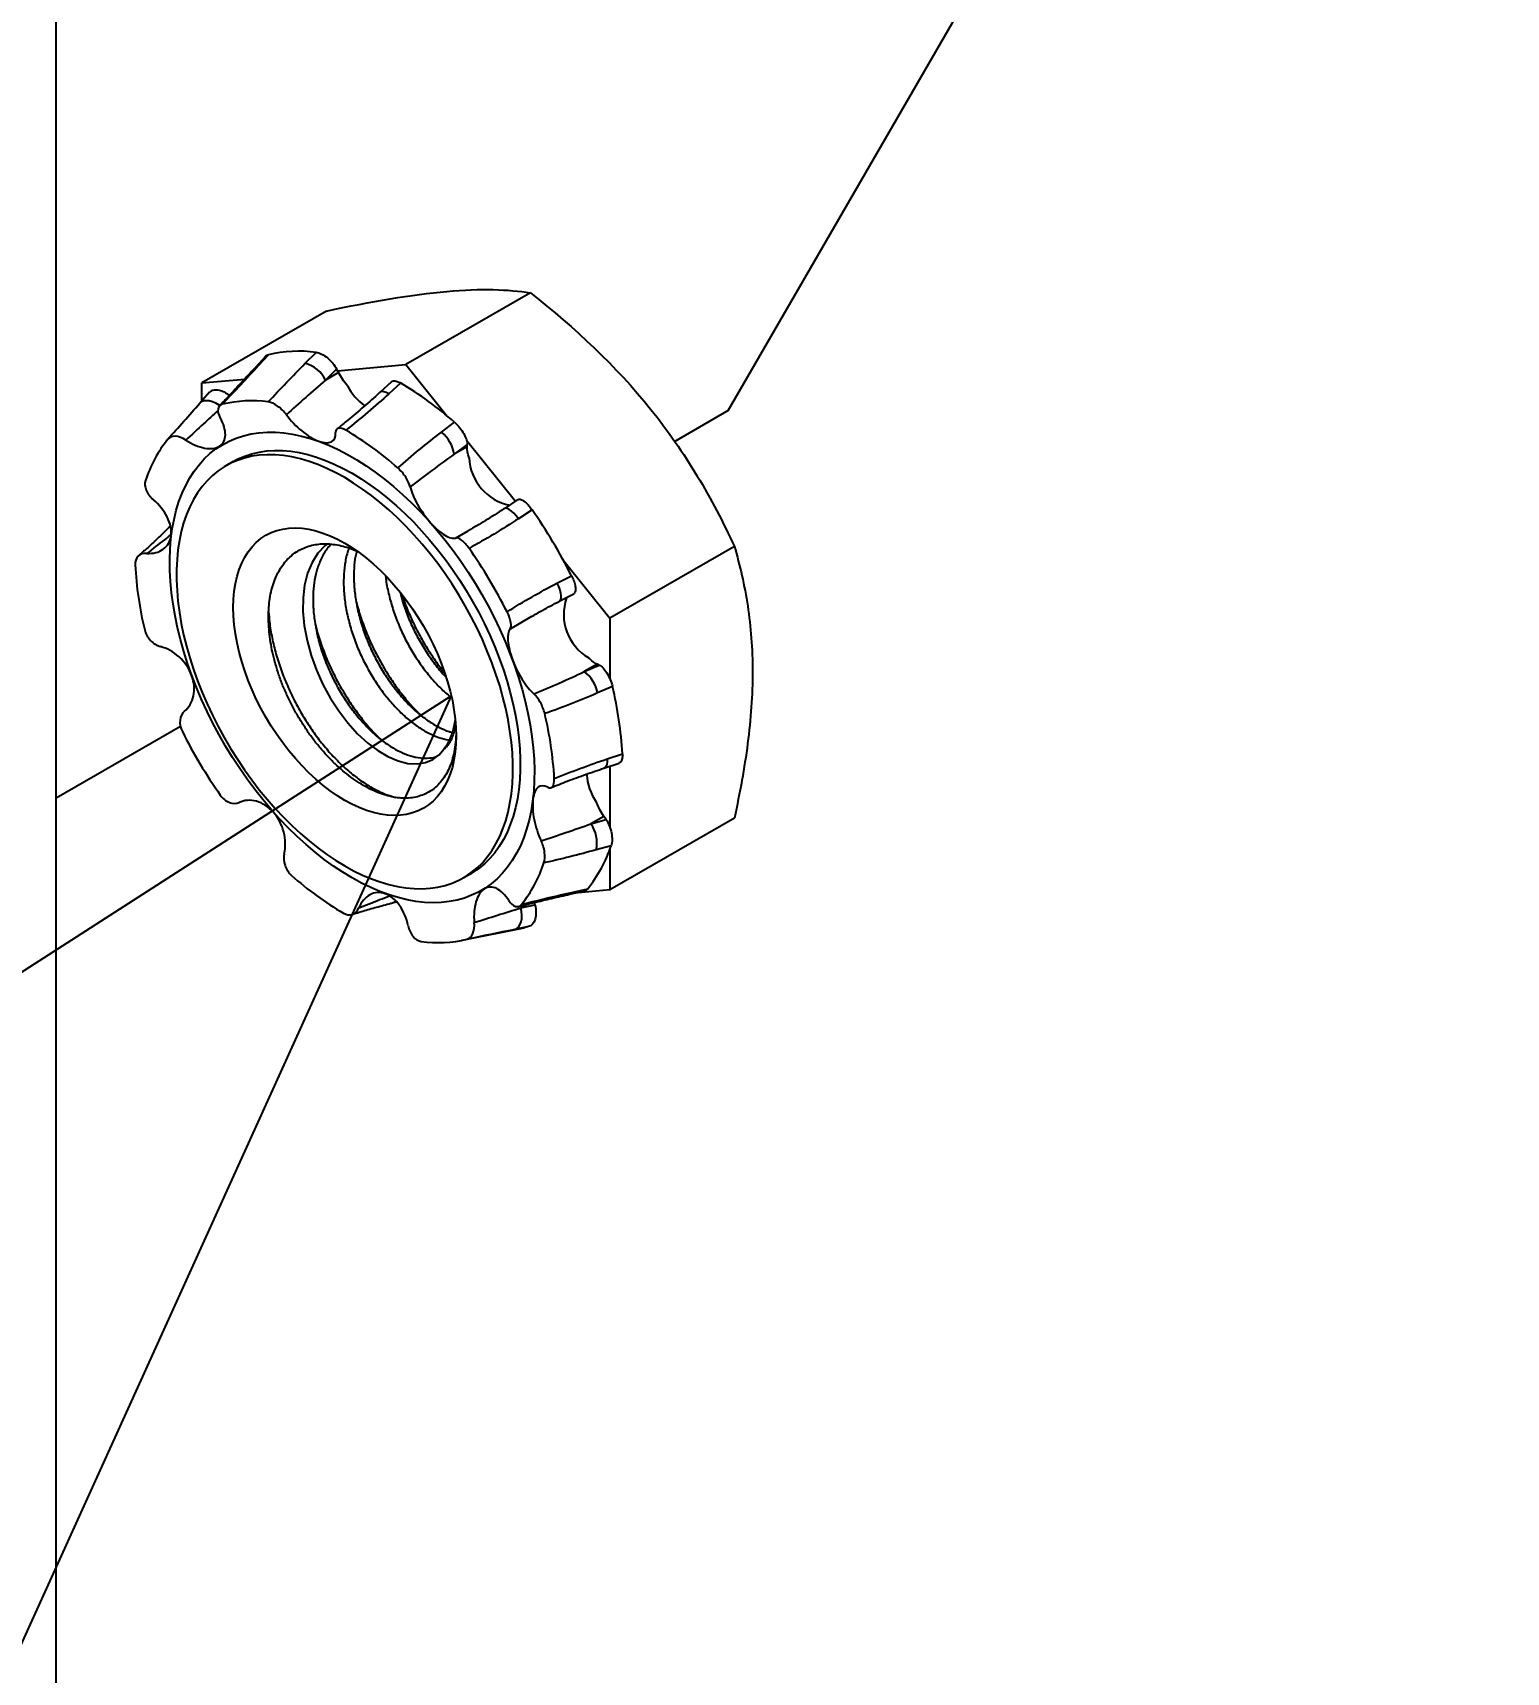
# Model space of a CAD drawing. Extents: x 0 to 11.1, y -12.5 to 0.1.
# Drawn here: x 8.949 to 9.747, y -8.87 to -7.981 of the extents above; entities that cross this region are included whole.
import ezdxf
from ezdxf import colors
from ezdxf.entities.mleader import LeaderData, LeaderLine
from ezdxf.math import Vec2, Vec3

# ---------------------------------------------------------------- set-up
doc = ezdxf.new("R2010")
doc.units = 0
doc.header["$LTSCALE"] = 0.5
doc.header["$MEASUREMENT"] = 0
for name, color, linetype in [('Dimension', 10, 'CONTINUOUS'), ('FAB DWG', 221, 'CONTINUOUS'), ('Hardware', 242, 'CONTINUOUS'), ('Mounting', 4, 'CONTINUOUS')]:
    doc.layers.add(name, color=color, linetype=linetype)
doc.styles.get("Standard").update_dxf_attribs({"font": 'arial.ttf'})

msp = doc.modelspace()

# ---------------------------------------------------------------- linework, layer by layer
at = {"layer": 'Dimension', "transparency": 16777216}
msp.add_open_spline([(7.91004, -4.92992), (9.6778, -5.28348), (9.98841, -6.83651), (10.29902, -8.38954), (11.12317, -8.82858)], degree=3, knots=[0, 0, 0, 0, 1, 1.757055, 1.757055, 1.757055, 1.757055], dxfattribs=at)
at = {"layer": 'Hardware', "linetype": 'Continuous', "lineweight": 25, "transparency": 16777216}
for p, q in [((9.21812, -8.12191), (9.15064, -8.16086)), ((9.10763, -8.13179), (9.04016, -8.17074)), ((9.07454, -8.15639), (9.06915, -8.16233)), ((9.07613, -8.15548), (9.07077, -8.16139)), ((9.0961, -8.16013), (9.10203, -8.15419)), ((9.11314, -8.16323), (9.10717, -8.16922)), ((9.11415, -8.16519), (9.10717, -8.16922)), ((9.11415, -8.16519), (9.11314, -8.16323)), ((9.11363, -8.16417), (9.15064, -8.16086)), ((9.15064, -8.16086), (9.17309, -8.18878)), ((9.04016, -8.17074), (9.06334, -8.16866)), ((9.04016, -8.18041), (9.04016, -8.17074)), ((9.14287, -8.17015), (9.13645, -8.17598)), ((9.14778, -8.17081), (9.14142, -8.17659)), ((9.03904, -8.18168), (9.03915, -8.18155)), ((9.04421, -8.17584), (9.03915, -8.18155)), ((9.17, -8.19744), (9.177, -8.19212)), ((9.18348, -8.20171), (9.21011, -8.23483)), ((9.18391, -8.20408), (9.17686, -8.20944)), ((9.18384, -8.20542), (9.17686, -8.20944)), ((9.18384, -8.20542), (9.18391, -8.20408)), ((9.05707, -8.21339), (9.05307, -8.2157)), ((9.21133, -8.23402), (9.20386, -8.23893)), ((9.21899, -8.23949), (9.2116, -8.24436)), ((9.02307, -8.24829), (9.02219, -8.24917)), ((9.17751, -8.25483), (9.18436, -8.25089)), ((9.3286, -8.25935), (9.26113, -8.2983)), ((9.23615, -8.26722), (9.26113, -8.2983)), ((9.23251, -8.27935), (9.24037, -8.27527)), ((9.2337, -8.28915), (9.24162, -8.28502)), ((9.23766, -8.28732), (9.23789, -8.28697)), ((9.21866, -8.29743), (9.20707, -8.30429)), ((9.26113, -8.2983), (9.26113, -8.33118)), ((9.25426, -8.32324), (9.24728, -8.32727)), ((9.24728, -8.32727), (9.25542, -8.32373)), ((9.25542, -8.32373), (9.25426, -8.32324)), ((9.26257, -8.33529), (9.2545, -8.33881)), ((9.25793, -8.37957), (9.26618, -8.37682)), ((9.25975, -8.37458), (9.26794, -8.37186)), ((9.26113, -8.37851), (9.26113, -8.41166)), ((9.25791, -8.4057), (9.25093, -8.40973)), ((9.25913, -8.40747), (9.25791, -8.4057)), ((9.3286, -8.40667), (9.26113, -8.44562)), ((9.25093, -8.40973), (9.25913, -8.40747)), ((9.26187, -8.42162), (9.25374, -8.42387)), ((9.26113, -8.42367), (9.26113, -8.44562)), ((9.18193, -8.43893), (9.18593, -8.43661)), ((9.23955, -8.44791), (9.24745, -8.44616)), ((9.24133, -8.44676), (9.24918, -8.44502)), ((9.26113, -8.44562), (9.24225, -8.44731)), ((9.14333, -8.45263), (9.14556, -8.45206)), ((9.2163, -8.45339), (9.21297, -8.45531)), ((9.21297, -8.45531), (9.22058, -8.45375)), ((9.22058, -8.45375), (9.22024, -8.45241)), ((9.18121, -8.47288), (9.21473, -8.46605)), ((9.21716, -8.4655), (9.2096, -8.46705)), ((9.21716, -8.4655), (9.21473, -8.46605))]:
    msp.add_line(p, q, dxfattribs=at)
at = {"layer": 'Hardware', "linetype": 'Continuous', "lineweight": 25, "transparency": 16777216, "flags": 128}
for points in [[(9.07077, -8.16139), (9.0697, -8.16185), (9.06915, -8.16233)], [(9.14142, -8.17659), (9.14, -8.17591), (9.13871, -8.17553), (9.13761, -8.17549), (9.13674, -8.17576), (9.13645, -8.17597)], [(9.03915, -8.18155), (9.03995, -8.18088), (9.04114, -8.18038), (9.04255, -8.18021), (9.04413, -8.18037), (9.04582, -8.18085), (9.04754, -8.18163), (9.04922, -8.18269), (9.04979, -8.18312)], [(9.1215, -8.43908), (9.11646, -8.43602), (9.11143, -8.43267), (9.10642, -8.42903), (9.10146, -8.42513), (9.09654, -8.42097), (9.0917, -8.41655), (9.08693, -8.4119), (9.08225, -8.40702), (9.07767, -8.40193), (9.07321, -8.39663), (9.06887, -8.39115), (9.06467, -8.3855), (9.06062, -8.37969), (9.05672, -8.37373), (9.053, -8.36765), (9.04946, -8.36146), (9.0461, -8.35517), (9.04294, -8.3488), (9.03998, -8.34237), (9.03724, -8.3359), (9.03472, -8.3294), (9.03242, -8.32288), (9.03036, -8.31638), (9.02853, -8.30989), (9.02695, -8.30344), (9.02561, -8.29705), (9.02452, -8.29074), (9.02369, -8.28451), (9.02311, -8.27839), (9.02279, -8.27239), (9.02272, -8.26652), (9.02292, -8.26081), (9.02337, -8.25527), (9.02407, -8.24991), (9.02504, -8.24474), (9.02625, -8.23979), (9.02771, -8.23505), (9.02941, -8.23055), (9.03136, -8.2263), (9.03354, -8.2223), (9.03595, -8.21858), (9.03858, -8.21513), (9.04143, -8.21197), (9.04449, -8.2091), (9.04775, -8.20653), (9.05121, -8.20427), (9.05484, -8.20233), (9.05865, -8.20071), (9.06262, -8.19941), (9.06675, -8.19844), (9.07102, -8.19781), (9.07542, -8.1975), (9.07994, -8.19752), (9.08457, -8.19788), (9.0893, -8.19857), (9.09411, -8.19959), (9.09899, -8.20093), (9.10393, -8.2026), (9.10892, -8.20459), (9.11394, -8.2069), (9.11898, -8.20951), (9.12402, -8.21242), (9.12906, -8.21563), (9.13408, -8.21912), (9.13907, -8.22289), (9.14401, -8.22692), (9.14889, -8.23121), (9.1537, -8.23575), (9.15843, -8.24052), (9.16306, -8.2455), (9.16758, -8.2507), (9.17198, -8.25609), (9.17625, -8.26166), (9.18038, -8.26739), (9.18435, -8.27328), (9.18816, -8.2793), (9.1918, -8.28544), (9.19525, -8.29168), (9.19851, -8.29801), (9.20157, -8.30441), (9.20442, -8.31086), (9.20705, -8.31735), (9.20946, -8.32386), (9.21164, -8.33038), (9.21359, -8.33688), (9.2153, -8.34334), (9.21676, -8.34976), (9.21797, -8.35612), (9.21893, -8.36239), (9.21964, -8.36857), (9.22009, -8.37464), (9.22028, -8.38057), (9.22022, -8.38636), (9.21989, -8.39199), (9.21931, -8.39744), (9.21848, -8.40271), (9.21739, -8.40777), (9.21606, -8.41261), (9.21447, -8.41723), (9.21265, -8.42161), (9.21058, -8.42574), (9.20829, -8.4296), (9.20576, -8.43319), (9.20302, -8.43649), (9.20007, -8.43951), (9.19691, -8.44223), (9.19355, -8.44464), (9.19, -8.44674), (9.18628, -8.44852), (9.18239, -8.44998), (9.17834, -8.45112), (9.17414, -8.45192), (9.1698, -8.4524), (9.16534, -8.45254), (9.16076, -8.45235), (9.15608, -8.45182), (9.15131, -8.45097), (9.14646, -8.44978), (9.14155, -8.44828), (9.13658, -8.44645), (9.13158, -8.4443), (9.12655, -8.44184), (9.1215, -8.43908)], [(9.1175, -8.22208), (9.11265, -8.21943), (9.10781, -8.21709), (9.103, -8.21505), (9.09824, -8.21334), (9.09352, -8.21195), (9.08888, -8.21088), (9.08431, -8.21015), (9.07984, -8.20975), (9.07548, -8.20968), (9.07124, -8.20994), (9.06712, -8.21054), (9.06315, -8.21147), (9.05934, -8.21273), (9.05569, -8.21431), (9.05221, -8.21621), (9.04892, -8.21843), (9.04582, -8.22095), (9.04293, -8.22378), (9.04025, -8.2269), (9.03778, -8.2303), (9.03555, -8.23398), (9.03354, -8.23793), (9.03177, -8.24213), (9.03025, -8.24657), (9.02897, -8.25123), (9.02795, -8.25612), (9.02718, -8.2612), (9.02666, -8.26648), (9.0264, -8.27192), (9.0264, -8.27753), (9.02666, -8.28327), (9.02718, -8.28914), (9.02795, -8.29512), (9.02897, -8.30118), (9.03025, -8.30733), (9.03177, -8.31352), (9.03354, -8.31976), (9.03555, -8.32602), (9.03778, -8.33228), (9.04025, -8.33853), (9.04293, -8.34475), (9.04582, -8.35092), (9.04892, -8.35702), (9.05221, -8.36304), (9.05569, -8.36895), (9.05934, -8.37475), (9.06315, -8.38041), (9.06712, -8.38592), (9.07124, -8.39127), (9.07548, -8.39643), (9.07984, -8.4014), (9.08431, -8.40616), (9.08888, -8.4107), (9.09352, -8.415), (9.09824, -8.41905), (9.103, -8.42284), (9.10781, -8.42636), (9.11265, -8.4296), (9.1175, -8.43255), (9.12235, -8.4352), (9.12719, -8.43754), (9.13199, -8.43957), (9.13676, -8.44129), (9.14148, -8.44268), (9.14612, -8.44374), (9.15068, -8.44448), (9.15515, -8.44488), (9.15952, -8.44495), (9.16376, -8.44468), (9.16787, -8.44409), (9.17185, -8.44316), (9.17566, -8.4419), (9.17931, -8.44032), (9.18279, -8.43842), (9.18608, -8.4362), (9.18918, -8.43367), (9.19207, -8.43085), (9.19475, -8.42773), (9.19721, -8.42432), (9.19945, -8.42064), (9.20146, -8.4167), (9.20322, -8.4125), (9.20475, -8.40806), (9.20602, -8.40339), (9.20705, -8.39851), (9.20782, -8.39342), (9.20834, -8.38815), (9.2086, -8.3827), (9.2086, -8.3771), (9.20834, -8.37136), (9.20782, -8.36549), (9.20705, -8.35951), (9.20602, -8.35344), (9.20475, -8.3473), (9.20322, -8.3411), (9.20146, -8.33486), (9.19945, -8.32861), (9.19721, -8.32234), (9.19475, -8.31609), (9.19207, -8.30988), (9.18918, -8.30371), (9.18608, -8.29761), (9.18279, -8.29159), (9.17931, -8.28568), (9.17566, -8.27988), (9.17185, -8.27422), (9.16787, -8.2687), (9.16376, -8.26336), (9.15952, -8.25819), (9.15515, -8.25322), (9.15068, -8.24846), (9.14612, -8.24393), (9.14148, -8.23963), (9.13676, -8.23558), (9.13199, -8.23179), (9.12719, -8.22827), (9.12235, -8.22503), (9.1175, -8.22208)], [(9.05707, -8.21339), (9.05969, -8.212), (9.06334, -8.21042), (9.06716, -8.20916), (9.07113, -8.20823), (9.07524, -8.20763), (9.07948, -8.20737), (9.08385, -8.20744), (9.08832, -8.20784), (9.09288, -8.20857), (9.09753, -8.20964), (9.10224, -8.21103), (9.10701, -8.21274), (9.11182, -8.21478), (9.11665, -8.21712), (9.1215, -8.21977), (9.12635, -8.22272), (9.13119, -8.22596), (9.136, -8.22948), (9.14077, -8.23327), (9.14548, -8.23732), (9.15012, -8.24162), (9.15469, -8.24615), (9.15916, -8.25091), (9.16352, -8.25588), (9.16776, -8.26105), (9.17188, -8.26639), (9.17585, -8.27191), (9.17966, -8.27757), (9.18332, -8.28337), (9.18679, -8.28928), (9.19008, -8.2953), (9.19318, -8.3014), (9.19607, -8.30757), (9.19875, -8.31378), (9.20122, -8.32003), (9.20345, -8.32629), (9.20546, -8.33255), (9.20723, -8.33879), (9.20875, -8.34499), (9.21003, -8.35113), (9.21105, -8.3572), (9.21182, -8.36318), (9.21234, -8.36905), (9.2126, -8.37479), (9.2126, -8.38039), (9.21234, -8.38584), (9.21182, -8.39111), (9.21105, -8.3962), (9.21003, -8.40108), (9.20875, -8.40575), (9.20723, -8.41019), (9.20546, -8.41439), (9.20345, -8.41833), (9.20122, -8.42201), (9.19875, -8.42542), (9.19607, -8.42854), (9.19318, -8.43136), (9.19008, -8.43389), (9.18679, -8.43611), (9.18593, -8.43661)], [(9.2116, -8.24436), (9.21037, -8.24279), (9.20911, -8.2414), (9.20786, -8.24026), (9.20666, -8.23941), (9.20558, -8.23888), (9.20466, -8.23871), (9.20393, -8.23889), (9.20386, -8.23893)], [(9.02219, -8.24917), (9.02296, -8.24854), (9.02307, -8.24846)], [(9.1175, -8.39703), (9.11355, -8.3946), (9.10962, -8.39189), (9.10572, -8.38889), (9.10187, -8.38564), (9.09809, -8.38213), (9.09439, -8.37839), (9.0908, -8.37443), (9.08731, -8.37026), (9.08396, -8.36592), (9.08075, -8.36141), (9.07769, -8.35675), (9.07481, -8.35197), (9.07211, -8.34708), (9.0696, -8.3421), (9.0673, -8.33707), (9.06521, -8.33199), (9.06335, -8.32689), (9.06172, -8.32179), (9.06033, -8.31672), (9.05918, -8.31169), (9.05828, -8.30673), (9.05764, -8.30186), (9.05725, -8.29709), (9.05712, -8.29246), (9.05725, -8.28797), (9.05764, -8.28366), (9.05828, -8.27953), (9.05918, -8.2756), (9.06033, -8.2719), (9.06172, -8.26843), (9.06335, -8.26522), (9.06521, -8.26227), (9.0673, -8.2596), (9.0696, -8.25722), (9.07211, -8.25514), (9.07481, -8.25337), (9.07769, -8.25192), (9.08075, -8.25078), (9.08396, -8.24998), (9.08731, -8.24951), (9.0908, -8.24937), (9.09439, -8.24956), (9.09809, -8.25009), (9.10187, -8.25095), (9.10572, -8.25213), (9.10962, -8.25364), (9.11355, -8.25546), (9.1175, -8.25759), (9.12145, -8.26002), (9.12538, -8.26274), (9.12928, -8.26573), (9.13313, -8.26899), (9.13691, -8.2725), (9.1406, -8.27624), (9.1442, -8.2802), (9.14769, -8.28436), (9.15104, -8.28871), (9.15425, -8.29322), (9.15731, -8.29788), (9.16019, -8.30266), (9.16289, -8.30755), (9.1654, -8.31252), (9.1677, -8.31756), (9.16979, -8.32264), (9.17165, -8.32774), (9.17328, -8.33283), (9.17467, -8.33791), (9.17582, -8.34293), (9.17671, -8.3479), (9.17736, -8.35277), (9.17774, -8.35753), (9.17787, -8.36217), (9.17774, -8.36665), (9.17736, -8.37097), (9.17671, -8.3751), (9.17582, -8.37902), (9.17467, -8.38273), (9.17328, -8.38619), (9.17165, -8.38941), (9.16979, -8.39236), (9.1677, -8.39503), (9.1654, -8.39741), (9.16289, -8.39949), (9.16019, -8.40126), (9.15731, -8.40271), (9.15425, -8.40384), (9.15104, -8.40465), (9.14769, -8.40512), (9.1442, -8.40526), (9.1406, -8.40506), (9.13691, -8.40454), (9.13313, -8.40368), (9.12928, -8.40249), (9.12538, -8.40098), (9.12145, -8.39916), (9.1175, -8.39703)], [(9.10813, -8.25801), (9.10684, -8.25894), (9.10301, -8.26306), (9.09984, -8.26808), (9.09741, -8.27389), (9.09578, -8.28032), (9.09495, -8.28719), (9.0949, -8.2945), (9.0956, -8.30229), (9.09708, -8.31035), (9.0993, -8.31849), (9.1022, -8.32648), (9.10567, -8.33415), (9.10969, -8.3415), (9.11424, -8.34854), (9.11922, -8.35508), (9.12451, -8.36094), (9.12997, -8.36598), (9.13545, -8.37009), (9.14093, -8.37332), (9.14639, -8.37566), (9.15168, -8.37701), (9.15667, -8.37732), (9.16122, -8.3766), (9.16523, -8.37491), (9.16871, -8.37228), (9.17124, -8.36925), (9.17124, -8.36925)], [(9.23251, -8.27935), (9.23333, -8.28119), (9.23396, -8.28298), (9.2344, -8.28467), (9.23461, -8.28617), (9.2346, -8.28743), (9.23436, -8.2884), (9.2339, -8.28902), (9.2337, -8.28915)], [(9.25975, -8.37458), (9.25971, -8.3762), (9.25947, -8.37757), (9.25902, -8.37862), (9.25841, -8.37932), (9.25793, -8.37957)], [(9.24133, -8.44676), (9.24045, -8.44754), (9.23955, -8.44791)], [(9.14334, -8.45263), (9.14462, -8.4521), (9.14521, -8.45169)], [(9.2096, -8.46705), (9.2107, -8.46656), (9.21166, -8.4657), (9.21245, -8.46448), (9.21304, -8.46297), (9.21339, -8.46122), (9.2135, -8.45931), (9.21336, -8.45731), (9.21297, -8.45531)]]:
    msp.add_lwpolyline(points, dxfattribs=at)
at = {"layer": 'Hardware', "linetype": 'Continuous', "lineweight": 25, "transparency": 16777216}
for centre, radius, start, end in [((9.0926, -8.2256), 0.07203, 82.47218, 103.21805), ((9.09141, -8.17713), 0.01764, 26.6582, 74.56872), ((9.14702, -8.15766), 0.03165, 207.67325, 233.80292), ((9.04856, -8.33754), 0.19402, 48.54727, 59.24505), ((9.06695, -8.24789), 0.06742, 82.17972, 103.51051), ((9.07863, -8.24658), 0.07278, 141.39243, 161.65847), ((9.02575, -8.35262), 0.18153, 48.39555, 59.39678), ((9.15769, -8.21243), 0.01939, 8.84267, 50.60578), ((9.21242, -8.21001), 0.02759, 182.78176, 258.50619), ((8.9757, -8.40918), 0.29662, 26.83753, 34.89488), ((8.95758, -8.41964), 0.27752, 26.72328, 35.00913), ((9.19736, -8.25898), 0.19367, 183.0886, 193.62419), ((9.26341, -8.29625), 0.02725, 160.86422, 239.7255), ((9.23611, -8.34229), 0.01872, 10.69742, 53.35398), ((9.06128, -8.38354), 0.207, 3.23391, 13.47889), ((9.03764, -8.39564), 0.19367, 3.0886, 13.62419), ((9.27742, -8.23499), 0.27752, 206.72328, 215.00913), ((9.27931, -8.38069), 0.03081, 183.80125, 214.57678), ((9.23579, -8.42009), 0.01834, 348.11563, 34.39384), ((9.18818, -8.39679), 0.07776, 321.6706, 341.38031), ((9.15637, -8.40805), 0.07278, 321.39243, 341.65847), ((9.20924, -8.30201), 0.18153, 228.39555, 239.39678), ((9.16805, -8.40673), 0.06742, 262.17972, 283.51051)]:
    msp.add_arc(centre, radius, start, end, dxfattribs=at)
for points in [[(9.10763, -8.13179), (9.13173, -8.12669), (9.15392, -8.12283), (9.17274, -8.12115)], [(9.21812, -8.12191), (9.24221, -8.14091), (9.2644, -8.16151), (9.28323, -8.18493)], [(9.07077, -8.16139), (9.06448, -8.16832), (9.05796, -8.1753), (9.0512, -8.18234)], [(9.07612, -8.1811), (9.08249, -8.17408), (9.08916, -8.16709), (9.0961, -8.16013)], [(9.11898, -8.17236), (9.11701, -8.17), (9.11538, -8.16758), (9.11415, -8.16519)], [(9.10717, -8.16922), (9.09989, -8.17546), (9.09279, -8.18173), (9.08589, -8.18801)], [(9.02176, -8.20117), (9.02735, -8.19488), (9.03312, -8.18838), (9.03904, -8.18168)], [(9.14142, -8.17659), (9.13396, -8.18337), (9.12622, -8.18997), (9.11817, -8.19638)], [(9.14629, -8.21688), (9.15389, -8.21014), (9.1618, -8.20367), (9.17, -8.19744)], [(9.17686, -8.20944), (9.16871, -8.21519), (9.16075, -8.2211), (9.153, -8.22718)], [(9.18486, -8.21135), (9.18409, -8.20905), (9.18375, -8.20705), (9.18384, -8.20542)], [(9.2116, -8.24436), (9.20293, -8.25007), (9.19403, -8.25543), (9.18489, -8.26043)], [(9.20546, -8.29485), (9.21427, -8.2893), (9.22329, -8.28414), (9.23251, -8.27935)], [(9.25426, -8.32324), (9.25286, -8.32265), (9.25128, -8.32146), (9.24967, -8.31979)], [(9.22003, -8.33933), (9.22917, -8.33557), (9.23825, -8.33155), (9.24728, -8.32727)], [(9.2545, -8.33881), (9.24504, -8.34294), (9.23549, -8.34668), (9.22586, -8.35002)], [(9.23103, -8.38521), (9.24058, -8.3813), (9.25015, -8.37777), (9.25975, -8.37458)], [(9.25791, -8.4057), (9.25642, -8.40355), (9.25508, -8.40101), (9.25395, -8.39817)], [(9.22391, -8.41894), (9.23285, -8.41606), (9.24185, -8.41298), (9.25093, -8.40973)], [(9.25374, -8.42387), (9.24421, -8.42651), (9.23477, -8.42887), (9.22545, -8.43095)], [(9.21324, -8.45346), (9.22276, -8.45102), (9.23212, -8.44879), (9.24133, -8.44676)], [(9.18767, -8.46324), (9.19594, -8.46064), (9.20437, -8.45799), (9.21297, -8.45531)], [(9.2096, -8.46705), (9.20075, -8.46885), (9.19214, -8.4706), (9.1838, -8.47229)]]:
    msp.add_open_spline(points, degree=3, dxfattribs=at)
for points, knots in [([(9.17274, -8.12115), (9.18212, -8.12031), (9.19054, -8.12002), (9.2055, -8.12036), (9.21211, -8.12098), (9.21812, -8.12191)], [0, 0, 0, 0, 0.5, 0.5, 1, 1, 1, 1]), ([(9.0746, -8.15644), (9.07465, -8.15634), (9.07493, -8.1558), (9.07558, -8.15563), (9.07613, -8.15548)], [0, 0, 0, 0, 0.167878, 1, 1, 1, 1]), ([(9.10203, -8.15419), (9.10384, -8.15441), (9.10609, -8.15554), (9.11022, -8.15891), (9.11206, -8.16113), (9.11314, -8.16323)], [0, 0, 0, 0, 0.5, 0.5, 1, 1, 1, 1]), ([(9.06915, -8.16233), (9.06909, -8.16239), (9.0667, -8.16503), (9.06187, -8.17028), (9.05545, -8.17716), (9.0513, -8.18148), (9.04967, -8.18319)], [0, 0, 0, 0, 0.009712, 0.383397, 0.756669, 1, 1, 1, 1]), ([(9.04424, -8.17587), (9.04471, -8.17545), (9.04569, -8.17458), (9.04807, -8.17432), (9.05083, -8.17493), (9.05329, -8.17611), (9.0546, -8.17718), (9.05505, -8.17755)], [0, 0, 0, 0, 0.2076438, 0.433217, 0.658773, 0.8843328, 1, 1, 1, 1]), ([(9.14292, -8.17021), (9.14324, -8.16998), (9.14394, -8.16949), (9.14571, -8.16974), (9.14713, -8.17047), (9.14778, -8.17081)], [0, 0, 0, 0, 0.313024, 0.687585, 1, 1, 1, 1]), ([(9.0512, -8.18234), (9.04989, -8.18267), (9.04906, -8.18359), (9.04865, -8.1863), (9.04908, -8.18802), (9.05008, -8.18979)], [0, 0, 0, 0, 0.5, 0.5, 1, 1, 1, 1]), ([(9.08589, -8.18801), (9.08461, -8.18625), (9.08295, -8.1846), (9.0794, -8.18208), (9.07762, -8.18129), (9.07612, -8.1811)], [0, 0, 0, 0, 0.5, 0.5, 1, 1, 1, 1]), ([(9.13645, -8.17597), (9.13638, -8.17604), (9.13358, -8.17861), (9.12787, -8.18363), (9.12025, -8.19013), (9.11531, -8.19409), (9.11335, -8.19565)], [0, 0, 0, 0, 0.009612, 0.380782, 0.754366, 1, 1, 1, 1]), ([(9.04891, -8.18571), (9.04627, -8.18814), (9.04035, -8.19358), (9.03458, -8.19884), (9.03138, -8.20175)], [0, 0, 0, 0, 0.44642, 1, 1, 1, 1]), ([(9.03138, -8.20175), (9.03475, -8.20395), (9.03836, -8.20548), (9.04484, -8.20665), (9.04775, -8.20629), (9.05175, -8.20373), (9.05282, -8.20158), (9.05288, -8.19616), (9.05188, -8.19299), (9.05008, -8.18979)], [0, 0, 0, 0, 0.25, 0.25, 0.5, 0.5, 0.75, 0.75, 1, 1, 1, 1]), ([(9.08589, -8.18801), (9.0882, -8.19119), (9.09114, -8.19429), (9.09732, -8.19933), (9.1006, -8.20131), (9.10631, -8.20338), (9.1087, -8.20349), (9.1119, -8.20181), (9.11267, -8.20008), (9.1126, -8.19771)], [0, 0, 0, 0, 0.25, 0.25, 0.5, 0.5, 0.75, 0.75, 1, 1, 1, 1]), ([(9.177, -8.19212), (9.17888, -8.19377), (9.18071, -8.19604), (9.18327, -8.20049), (9.18399, -8.20265), (9.18391, -8.20408)], [0, 0, 0, 0, 0.5, 0.5, 1, 1, 1, 1]), ([(9.28323, -8.18493), (9.2926, -8.1966), (9.30102, -8.20879), (9.31598, -8.23366), (9.32259, -8.2464), (9.3286, -8.25935)], [0, 0, 0, 0, 0.5, 0.5, 1, 1, 1, 1]), ([(9.03138, -8.20175), (9.02951, -8.20053), (9.02754, -8.1998), (9.02405, -8.19958), (9.02263, -8.2001), (9.02176, -8.20117)], [0, 0, 0, 0, 0.5, 0.5, 1, 1, 1, 1]), ([(9.11817, -8.19638), (9.11656, -8.19544), (9.11512, -8.19506), (9.11309, -8.19555), (9.11256, -8.1964), (9.1126, -8.19771)], [0, 0, 0, 0, 0.5, 0.5, 1, 1, 1, 1]), ([(9.153, -8.22718), (9.15264, -8.22564), (9.15179, -8.22377), (9.14935, -8.22002), (9.14784, -8.21825), (9.14629, -8.21688)], [0, 0, 0, 0, 0.5, 0.5, 1, 1, 1, 1]), ([(9.00955, -8.22368), (9.00904, -8.22515), (9.00919, -8.22699), (9.01074, -8.23078), (9.01211, -8.23262), (9.01384, -8.2341)], [0, 0, 0, 0, 0.5, 0.5, 1, 1, 1, 1]), ([(9.153, -8.22718), (9.15364, -8.22996), (9.15504, -8.23331), (9.15892, -8.24008), (9.16143, -8.24357), (9.16666, -8.24949), (9.16935, -8.25187), (9.17411, -8.2548), (9.17611, -8.2553), (9.17751, -8.25483)], [0, 0, 0, 0, 0.25, 0.25, 0.5, 0.5, 0.75, 0.75, 1, 1, 1, 1]), ([(9.0103, -8.26314), (9.01371, -8.26337), (9.01687, -8.26259), (9.02153, -8.25924), (9.02306, -8.25662), (9.02382, -8.25042), (9.02307, -8.24689), (9.0196, -8.23999), (9.01696, -8.23675), (9.01384, -8.2341)], [0, 0, 0, 0, 0.25, 0.25, 0.5, 0.5, 0.75, 0.75, 1, 1, 1, 1]), ([(9.21141, -8.23414), (9.21154, -8.23402), (9.21197, -8.23362), (9.21332, -8.23398), (9.21523, -8.23519), (9.21723, -8.23713), (9.21844, -8.23875), (9.21899, -8.23949)], [0, 0, 0, 0, 0.10707, 0.339969, 0.572866, 0.805753, 1, 1, 1, 1]), ([(9.20386, -8.23893), (9.20378, -8.23898), (9.20048, -8.24118), (9.19404, -8.24526), (9.18755, -8.24909), (9.1844, -8.25095)], [0, 0, 0, 0, 0.012985, 0.520745, 1, 1, 1, 1]), ([(9.02219, -8.24917), (9.02216, -8.2492), (9.02014, -8.25124), (9.01616, -8.25509), (9.01073, -8.26018), (9.0073, -8.26318), (9.00583, -8.26446)], [0, 0, 0, 0, 0.0051049, 0.3700179, 0.7307274, 1, 1, 1, 1]), ([(9.02345, -8.25281), (9.02223, -8.25381), (9.01785, -8.2574), (9.01346, -8.26073), (9.0103, -8.26314)], [0, 0, 0, 0, 0.278333, 1, 1, 1, 1]), ([(9.18489, -8.26043), (9.18359, -8.25858), (9.18215, -8.25701), (9.17946, -8.25498), (9.1783, -8.25457), (9.17751, -8.25483)], [0, 0, 0, 0, 0.5, 0.5, 1, 1, 1, 1]), ([(9.0103, -8.26314), (9.0084, -8.26302), (9.00674, -8.26357), (9.00445, -8.26585), (9.00387, -8.26751), (9.00397, -8.26942)], [0, 0, 0, 0, 0.5, 0.5, 1, 1, 1, 1]), ([(9.17782, -8.36013), (9.17781, -8.36115), (9.17779, -8.36396), (9.17729, -8.36831), (9.17636, -8.37314), (9.175, -8.37754), (9.17329, -8.38146), (9.17123, -8.38493), (9.1688, -8.38799), (9.16603, -8.39058), (9.16298, -8.39267), (9.15964, -8.39427), (9.15601, -8.39536), (9.15216, -8.39589), (9.14817, -8.39589), (9.14404, -8.39538), (9.13973, -8.39435), (9.13533, -8.3928), (9.13092, -8.39078), (9.12648, -8.38832), (9.12199, -8.38536), (9.11754, -8.38197), (9.11323, -8.37819), (9.10903, -8.37405), (9.10491, -8.36949), (9.10099, -8.36464), (9.09732, -8.35959), (9.09389, -8.35434), (9.09065, -8.34883), (9.08768, -8.34316), (9.08503, -8.33741), (9.08269, -8.33157), (9.08067, -8.32562), (9.07903, -8.31972), (9.07777, -8.31399), (9.07687, -8.3084), (9.07632, -8.30288), (9.07615, -8.29752), (9.07633, -8.29241), (9.07688, -8.28752), (9.07782, -8.28286), (9.07914, -8.27854), (9.08078, -8.27464), (9.08275, -8.27111), (9.08505, -8.26793), (9.08766, -8.26516), (9.09052, -8.26285), (9.09362, -8.26096), (9.097, -8.25949), (9.1006, -8.25851), (9.10435, -8.258), (9.10825, -8.25794), (9.11234, -8.25834), (9.11652, -8.2592), (9.12051, -8.2604), (9.12309, -8.26149), (9.12428, -8.26199)], [0, 0, 0, 0, 0.011423, 0.031682, 0.052566, 0.07345, 0.093138, 0.112825, 0.133087, 0.153349, 0.173001, 0.192651, 0.212896, 0.233141, 0.252407, 0.271673, 0.291512, 0.311351, 0.330398, 0.349444, 0.369052, 0.388659, 0.407502, 0.426346, 0.445762, 0.465178, 0.483621, 0.502063, 0.521042, 0.54002, 0.558439, 0.576858, 0.595849, 0.61484, 0.632679, 0.650518, 0.668874, 0.687231, 0.705072, 0.722912, 0.741299, 0.759686, 0.77707, 0.794455, 0.812354, 0.830253, 0.847488, 0.864723, 0.882471, 0.900219, 0.91718, 0.934141, 0.951615, 0.969089, 0.98572, 1, 1, 1, 1]), ([(9.11011, -8.25819), (9.10949, -8.25884), (9.10752, -8.26089), (9.10497, -8.26535), (9.1026, -8.27121), (9.10111, -8.27748), (9.10035, -8.2841), (9.1003, -8.2913), (9.101, -8.29908), (9.10248, -8.30715), (9.1047, -8.31528), (9.1076, -8.32328), (9.11111, -8.33101), (9.11516, -8.33842), (9.11971, -8.34547), (9.12469, -8.35201), (9.12999, -8.35787), (9.13544, -8.36291), (9.14098, -8.36705), (9.14651, -8.37031), (9.15197, -8.37264), (9.15727, -8.37401), (9.16222, -8.37426), (9.16575, -8.37389), (9.16745, -8.37313), (9.16779, -8.37297)], [0, 0, 0, 0, 0.022131, 0.070393, 0.118609, 0.161576, 0.203828, 0.249254, 0.295478, 0.342112, 0.388745, 0.434969, 0.480395, 0.525821, 0.572045, 0.618679, 0.665312, 0.711536, 0.756962, 0.802388, 0.848612, 0.895246, 0.941879, 0.988103, 1, 1, 1, 1]), ([(9.11986, -8.26029), (9.11974, -8.26057), (9.1188, -8.26275), (9.11779, -8.26748), (9.11691, -8.27435), (9.11687, -8.28174), (9.11757, -8.28952), (9.11905, -8.29758), (9.12127, -8.30572), (9.12417, -8.31372), (9.12768, -8.32144), (9.13174, -8.32885), (9.13628, -8.3359), (9.14127, -8.34244), (9.14656, -8.3483), (9.15202, -8.35334), (9.15755, -8.35748), (9.16309, -8.36076), (9.16852, -8.36301), (9.17225, -8.36417), (9.17404, -8.36427), (9.17416, -8.36428)], [0, 0, 0, 0, 0.008508, 0.066769, 0.124024, 0.18128, 0.239541, 0.298318, 0.357095, 0.415356, 0.472612, 0.529867, 0.588128, 0.646905, 0.705682, 0.763943, 0.821199, 0.878455, 0.936716, 0.995493, 1, 1, 1, 1]), ([(9.12402, -8.26188), (9.12377, -8.26286), (9.12301, -8.26579), (9.12247, -8.27136), (9.12239, -8.27854), (9.1231, -8.28633), (9.12457, -8.29439), (9.1268, -8.30253), (9.12969, -8.31053), (9.1332, -8.31825), (9.13726, -8.32566), (9.14181, -8.33271), (9.14679, -8.33925), (9.15208, -8.34511), (9.15754, -8.35015), (9.16308, -8.35431), (9.1686, -8.35751), (9.17287, -8.35949), (9.1752, -8.36003), (9.17579, -8.36017)], [0, 0, 0, 0, 0.029069, 0.087449, 0.150214, 0.214082, 0.278515, 0.342948, 0.406816, 0.469581, 0.532346, 0.596213, 0.660647, 0.72508, 0.788947, 0.851713, 0.914478, 0.978345, 1, 1, 1, 1]), ([(9.3286, -8.25935), (9.3316, -8.26962), (9.33411, -8.28043), (9.33754, -8.30301), (9.33847, -8.31484), (9.33847, -8.32731)], [0, 0, 0, 0, 0.5, 0.5, 1, 1, 1, 1]), ([(9.13966, -8.27531), (9.1397, -8.2758), (9.13996, -8.27889), (9.14119, -8.28484), (9.14336, -8.29296), (9.14627, -8.30096), (9.14978, -8.30869), (9.15383, -8.3161), (9.15838, -8.32314), (9.16336, -8.3297), (9.16866, -8.3355), (9.17273, -8.33943), (9.17502, -8.34111), (9.17545, -8.34143)], [0, 0, 0, 0, 0.019974, 0.127086, 0.234199, 0.34037, 0.44471, 0.549049, 0.655221, 0.762333, 0.869446, 0.975617, 1, 1, 1, 1]), ([(9.24037, -8.27527), (9.24084, -8.27628), (9.24177, -8.2783), (9.24251, -8.28114), (9.24262, -8.28337), (9.24226, -8.28467), (9.24173, -8.28487), (9.24158, -8.28494)], [0, 0, 0, 0, 0.22581, 0.451621, 0.677415, 0.903213, 1, 1, 1, 1]), ([(9.12371, -8.28902), (9.12395, -8.29004), (9.12487, -8.29396), (9.12715, -8.30079), (9.13049, -8.30931), (9.13442, -8.31755), (9.13885, -8.32551), (9.14375, -8.33315), (9.14909, -8.34035), (9.15411, -8.34634), (9.15741, -8.34959), (9.15872, -8.35088)], [0, 0, 0, 0, 0.044597, 0.170375, 0.294942, 0.417546, 0.540149, 0.664717, 0.790494, 0.916679, 1, 1, 1, 1]), ([(9.14751, -8.28425), (9.14798, -8.28609), (9.14915, -8.29063), (9.15181, -8.29777), (9.1553, -8.3055), (9.15936, -8.31291), (9.16391, -8.31994), (9.16832, -8.32584), (9.1713, -8.32903), (9.17249, -8.33032)], [0, 0, 0, 0, 0.108285, 0.266059, 0.421111, 0.576162, 0.733937, 0.893109, 1, 1, 1, 1]), ([(9.14856, -8.28562), (9.14881, -8.28642), (9.14996, -8.29011), (9.15262, -8.29655), (9.15651, -8.30479), (9.16094, -8.31276), (9.16587, -8.32035), (9.16949, -8.32548), (9.17152, -8.32786), (9.17167, -8.32803)], [0, 0, 0, 0, 0.052723, 0.240032, 0.424388, 0.608743, 0.796052, 0.98518, 1, 1, 1, 1]), ([(9.21865, -8.29742), (9.2206, -8.2963), (9.22556, -8.29343), (9.23063, -8.29078), (9.2337, -8.28916)], [0, 0, 0, 0, 0.392707, 1, 1, 1, 1]), ([(9.0763, -8.29489), (9.07642, -8.29669), (9.07674, -8.30126), (9.07806, -8.30889), (9.08014, -8.3176), (9.08293, -8.3263), (9.0863, -8.33482), (9.09023, -8.34307), (9.09465, -8.35102), (9.09956, -8.35866), (9.10489, -8.36588), (9.11056, -8.37254), (9.11647, -8.37851), (9.12249, -8.38368), (9.12855, -8.38803), (9.13461, -8.39153), (9.14015, -8.39408), (9.14356, -8.39502), (9.14504, -8.39543)], [0, 0, 0, 0, 0.042703, 0.108166, 0.173842, 0.239304, 0.304138, 0.367949, 0.43176, 0.496593, 0.562056, 0.627731, 0.693194, 0.758027, 0.821838, 0.885649, 0.950483, 1, 1, 1, 1]), ([(9.20707, -8.30429), (9.20763, -8.30365), (9.20777, -8.30235), (9.20719, -8.29892), (9.20648, -8.29687), (9.20546, -8.29485)], [0, 0, 0, 0, 0.5, 0.5, 1, 1, 1, 1]), ([(9.00914, -8.3046), (9.00962, -8.30666), (9.01074, -8.30868), (9.01385, -8.31199), (9.01577, -8.31318), (9.01772, -8.3137)], [0, 0, 0, 0, 0.5, 0.5, 1, 1, 1, 1]), ([(9.10161, -8.30177), (9.10185, -8.3028), (9.10277, -8.30672), (9.10505, -8.31354), (9.10839, -8.32206), (9.11233, -8.33031), (9.11675, -8.33826), (9.12165, -8.34591), (9.12699, -8.35311), (9.13201, -8.3591), (9.13531, -8.36234), (9.13662, -8.36363)], [0, 0, 0, 0, 0.044597, 0.170375, 0.294942, 0.417546, 0.540149, 0.664717, 0.790494, 0.916679, 1, 1, 1, 1]), ([(9.20707, -8.30429), (9.20608, -8.30545), (9.20566, -8.30762), (9.20611, -8.31334), (9.20699, -8.31695), (9.20976, -8.32444), (9.21161, -8.32825), (9.21575, -8.33488), (9.21796, -8.33757), (9.22003, -8.33933)], [0, 0, 0, 0, 0.25, 0.25, 0.5, 0.5, 0.75, 0.75, 1, 1, 1, 1]), ([(9.03068, -8.34874), (9.03312, -8.34675), (9.03487, -8.34382), (9.03629, -8.33702), (9.03596, -8.33308), (9.03319, -8.32559), (9.0308, -8.32209), (9.02476, -8.31657), (9.02124, -8.31463), (9.01772, -8.3137)], [0, 0, 0, 0, 0.25, 0.25, 0.5, 0.5, 0.75, 0.75, 1, 1, 1, 1]), ([(9.25542, -8.32373), (9.25667, -8.32425), (9.25819, -8.32583), (9.26085, -8.33012), (9.26199, -8.33282), (9.26257, -8.33529)], [0, 0, 0, 0, 0.5, 0.5, 1, 1, 1, 1]), ([(9.33847, -8.32731), (9.33847, -8.33979), (9.33751, -8.35297), (9.33406, -8.37954), (9.33158, -8.39303), (9.3286, -8.40667)], [0, 0, 0, 0, 0.5, 0.5, 1, 1, 1, 1]), ([(9.22586, -8.35002), (9.22537, -8.34797), (9.22453, -8.34579), (9.2224, -8.34191), (9.22119, -8.34032), (9.22003, -8.33933)], [0, 0, 0, 0, 0.5, 0.5, 1, 1, 1, 1]), ([(9.03068, -8.34874), (9.02933, -8.34985), (9.02848, -8.35155), (9.02807, -8.35556), (9.02852, -8.35775), (9.02954, -8.35978)], [0, 0, 0, 0, 0.5, 0.5, 1, 1, 1, 1]), ([(9.17731, -8.3534), (9.17712, -8.35457), (9.17674, -8.357), (9.17579, -8.36038), (9.17457, -8.36361), (9.17308, -8.36661), (9.17186, -8.36837), (9.17124, -8.36925)], [0, 0, 0, 0, 0.188717, 0.388988, 0.589259, 0.794629, 1, 1, 1, 1]), ([(9.17124, -8.36925), (9.17185, -8.36871), (9.17307, -8.36765), (9.17458, -8.36553), (9.17586, -8.36305), (9.17681, -8.36016), (9.17736, -8.3578), (9.1775, -8.35632), (9.17753, -8.35601)], [0, 0, 0, 0, 0.187678, 0.375356, 0.568486, 0.761615, 0.949308, 1, 1, 1, 1]), ([(9.22936, -8.39011), (9.23228, -8.38894), (9.23849, -8.38645), (9.24802, -8.38294), (9.25463, -8.3807), (9.25793, -8.37958)], [0, 0, 0, 0, 0.3067922, 0.6542262, 1, 1, 1, 1]), ([(9.26794, -8.37186), (9.26793, -8.37275), (9.26792, -8.37453), (9.26724, -8.37625), (9.26649, -8.37659), (9.26615, -8.37674)], [0, 0, 0, 0, 0.3565383, 0.713078, 1, 1, 1, 1]), ([(9.22746, -8.38989), (9.22548, -8.38883), (9.22366, -8.38884), (9.22087, -8.39111), (9.21989, -8.39341), (9.21913, -8.39962), (9.21935, -8.40346), (9.22092, -8.41146), (9.22224, -8.41546), (9.22391, -8.41894)], [0, 0, 0, 0, 0.25, 0.25, 0.5, 0.5, 0.75, 0.75, 1, 1, 1, 1]), ([(9.22746, -8.38989), (9.22856, -8.39048), (9.22951, -8.39033), (9.23082, -8.38863), (9.23113, -8.38712), (9.23103, -8.38521)], [0, 0, 0, 0, 0.5, 0.5, 1, 1, 1, 1]), ([(9.05011, -8.3942), (9.05141, -8.39605), (9.05312, -8.39746), (9.05679, -8.39892), (9.05866, -8.39892), (9.06024, -8.3982)], [0, 0, 0, 0, 0.5, 0.5, 1, 1, 1, 1]), ([(9.08475, -8.42586), (9.08556, -8.42224), (9.08548, -8.41813), (9.08348, -8.41027), (9.08153, -8.40646), (9.07629, -8.40055), (9.07307, -8.39848), (9.0664, -8.39664), (9.06309, -8.3969), (9.06024, -8.3982)], [0, 0, 0, 0, 0.25, 0.25, 0.5, 0.5, 0.75, 0.75, 1, 1, 1, 1]), ([(9.25913, -8.40747), (9.26043, -8.40936), (9.2615, -8.41202), (9.26253, -8.41727), (9.26249, -8.41985), (9.26187, -8.42162)], [0, 0, 0, 0, 0.5, 0.5, 1, 1, 1, 1]), ([(9.22545, -8.43095), (9.22596, -8.42948), (9.22608, -8.42748), (9.22551, -8.42312), (9.22485, -8.42088), (9.22391, -8.41894)], [0, 0, 0, 0, 0.5, 0.5, 1, 1, 1, 1]), ([(9.08475, -8.42586), (9.08431, -8.42786), (9.08446, -8.43013), (9.08591, -8.43445), (9.08715, -8.43637), (9.08871, -8.43774)], [0, 0, 0, 0, 0.5, 0.5, 1, 1, 1, 1]), ([(9.15186, -8.46502), (9.151, -8.46101), (9.14938, -8.45714), (9.14508, -8.45102), (9.14235, -8.44873), (9.13664, -8.44666), (9.13372, -8.44686), (9.12861, -8.44963), (9.12652, -8.45213), (9.12516, -8.45532)], [0, 0, 0, 0, 0.25, 0.25, 0.5, 0.5, 0.75, 0.75, 1, 1, 1, 1]), ([(9.12516, -8.45532), (9.12886, -8.45382), (9.1343, -8.45161), (9.13997, -8.44953), (9.14177, -8.44887)], [0, 0, 0, 0, 0.681296, 1, 1, 1, 1]), ([(9.20637, -8.45128), (9.20445, -8.44825), (9.20216, -8.44596), (9.19756, -8.44371), (9.1952, -8.44374), (9.19121, -8.4463), (9.18959, -8.44876), (9.18763, -8.45529), (9.18731, -8.45921), (9.18767, -8.46324)], [0, 0, 0, 0, 0.25, 0.25, 0.5, 0.5, 0.75, 0.75, 1, 1, 1, 1]), ([(9.2116, -8.45456), (9.21436, -8.45387), (9.2204, -8.45234), (9.2297, -8.45013), (9.23624, -8.44863), (9.23954, -8.44791), (9.23955, -8.44791)], [0, 0, 0, 0, 0.291937, 0.638963, 0.999021, 1, 1, 1, 1]), ([(9.24918, -8.44502), (9.24873, -8.44554), (9.24821, -8.44613), (9.24753, -8.44609), (9.24744, -8.44609)], [0, 0, 0, 0, 0.8742294, 1, 1, 1, 1]), ([(9.11683, -8.45825), (9.11844, -8.45919), (9.12014, -8.45942), (9.12316, -8.45835), (9.1244, -8.4571), (9.12516, -8.45532)], [0, 0, 0, 0, 0.5, 0.5, 1, 1, 1, 1]), ([(9.12153, -8.45892), (9.12346, -8.4583), (9.12774, -8.45693), (9.13476, -8.4549), (9.14013, -8.45344), (9.14307, -8.4527), (9.14334, -8.45263)], [0, 0, 0, 0, 0.276053, 0.614199, 0.965044, 1, 1, 1, 1]), ([(9.20637, -8.45128), (9.20744, -8.45297), (9.20871, -8.4541), (9.21121, -8.45489), (9.21237, -8.45452), (9.21324, -8.45346)], [0, 0, 0, 0, 0.5, 0.5, 1, 1, 1, 1]), ([(9.22058, -8.45375), (9.22126, -8.45641), (9.22128, -8.45923), (9.22002, -8.46359), (9.21874, -8.46511), (9.21716, -8.4655)], [0, 0, 0, 0, 0.5, 0.5, 1, 1, 1, 1]), ([(9.15186, -8.46502), (9.15234, -8.46725), (9.15331, -8.4693), (9.15586, -8.47239), (9.15738, -8.47334), (9.15888, -8.47353)], [0, 0, 0, 0, 0.5, 0.5, 1, 1, 1, 1]), ([(9.1838, -8.47229), (9.18511, -8.47196), (9.1862, -8.47088), (9.18761, -8.4676), (9.18788, -8.46548), (9.18767, -8.46324)], [0, 0, 0, 0, 0.5, 0.5, 1, 1, 1, 1])]:
    msp.add_open_spline(points, degree=3, knots=knots, dxfattribs=at)
at = {"layer": 'Mounting', "transparency": 16777216}
for p, q in [((8.96122, -9.36462), (8.96122, -7.8728)), ((9.3253, -8.18571), (9.50208, -7.87952)), ((9.3253, -8.18571), (9.29633, -8.20243)), ((9.02853, -8.35703), (8.96122, -8.39589))]:
    msp.add_line(p, q, dxfattribs=at)

# ---------------------------------------------------------------- leaders
at = {"layer": 'FAB DWG', "transparency": 16777216}
ml = msp.add_multileader_mtext('Standard', dxfattribs=at)
ml.set_content('HW83201 (x2)\\PHW08320 (x2)', color=256)
ml.set_leader_properties()
ml.build(insert=Vec2(0, 0))
ml.multileader.update_dxf_attribs({"text_right_attachment_type": 2, "dogleg_length": 0.36, "arrow_head_size": 0.25})
ctx = ml.context
ctx.base_point, ctx.char_height, ctx.arrow_head_size, ctx.landing_gap_size, ctx.plane_origin = Vec3(8.40351, -10.83528), 0.25, 0.25, 0.09, Vec3(10.40616, -10.80024)
ctx.right_attachment = 2
notes = []
notes.append((ctx, [(1, (1, 1, 0), (8.04351, -10.83528), (1, 0), 0.36, [(1, [(8.43881, -8.8142), (9.17524, -8.34042)], 0, [])])]))
ctx.mtext.insert, ctx.mtext.flow_direction = Vec3(8.49351, -10.67353), 5
for ctx, leaders in notes:
    for number, flags, end, landing, length, lines in leaders:
        leader = LeaderData()
        leader.index, (leader.has_last_leader_line, leader.has_dogleg_vector, leader.attachment_direction) = number, flags
        leader.last_leader_point, leader.dogleg_vector, leader.dogleg_length = Vec3(end), Vec3(landing), length
        for number, points, colour, breaks in lines:
            line = LeaderLine()
            line.index, line.vertices, line.color, line.breaks = number, Vec3.list(points), colors.encode_raw_color(colour), breaks
            leader.lines.append(line)
        ctx.leaders.append(leader)

doc.saveas('drawing.dxf')
